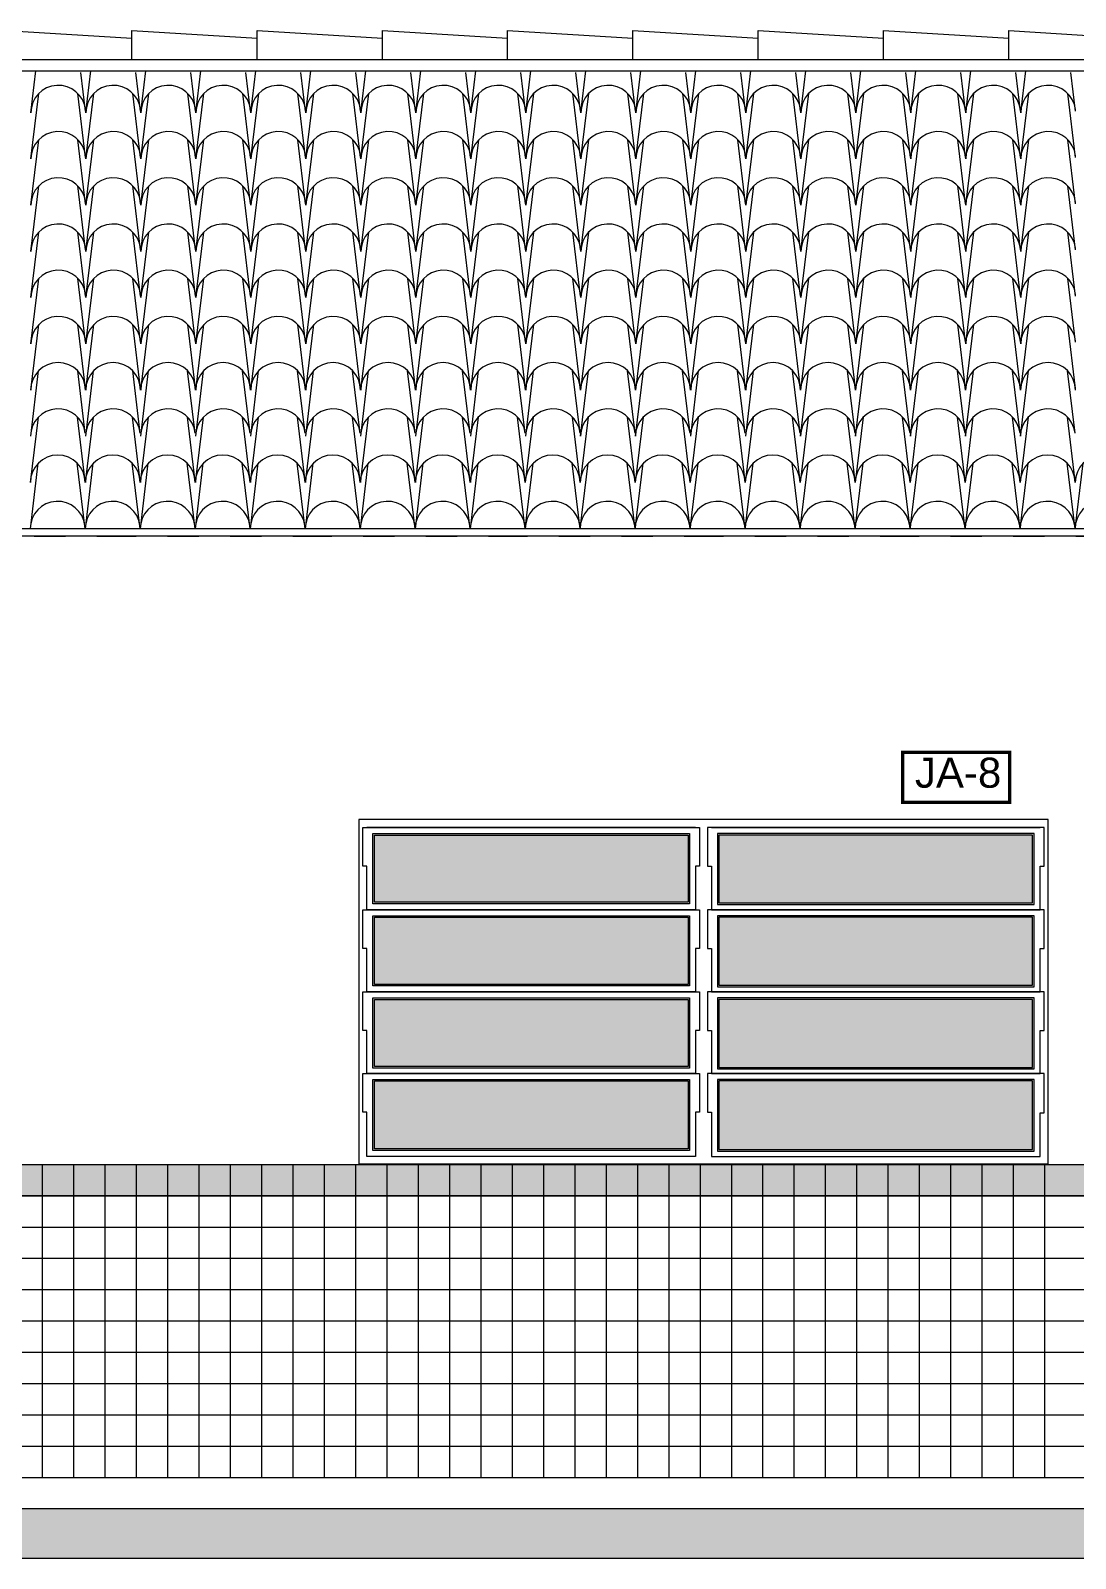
# Model space of a CAD drawing. Extents: x 183 to 373, y 23 to 105.
# Drawn here: x 253.139 to 256.475, y 56.922 to 61.8 of the extents above; entities that cross this region are included whole.
import ezdxf

# ---------------------------------------------------------------- set-up
doc = ezdxf.new("R2010")
doc.units = 0
doc.header["$LTSCALE"] = 0.005
doc.linetypes.add('C5', pattern=[60, 50, -5, 0, -5])
doc.linetypes.add('TRAÇO-2PTOS_P', pattern=[0.625, 0.25, -0.125, 0, -0.125, 0, -0.125])
for name, color, linetype in [('01', 1, 'CONTINUOUS'), ('0_HATCH', 1, 'CONTINUOUS'), ('252', 252, 'CONTINUOUS'), ('A-01', 1, 'CONTINUOUS'), ('A-CHAO_FACHADA', 8, 'CONTINUOUS'), ('A-COTAS', 1, 'CONTINUOUS'), ('A-HACH', 1, 'CONTINUOUS'), ('ARQ-EXO-1_100', 251, 'C5'), ('ARQ-SMB-1_100', 1, 'CONTINUOUS'), ('ARQ-TXT-1_075', 2, 'CONTINUOUS'), ('BL-AR-TELHA 2', 2, 'CONTINUOUS'), ('TELHA', 3, 'CONTINUOUS')]:
    doc.layers.add(name, color=color, linetype=linetype)
doc.styles.add('ESC-50-A20', font='arial.ttf', dxfattribs={"height": 0.1})

msp = doc.modelspace()

# ---------------------------------------------------------------- hatches: boundary and pattern name
at = {"layer": '0_HATCH'}
msp.add_hatch(color=160, dxfattribs=at).paths.add_polyline_path([(265.7723, 58.0804), (208.5873, 58.0804), (208.5873, 58.1804), (265.7723, 58.1804)])
at = {"layer": 'A-COTAS'}
h = msp.add_hatch(color=256, dxfattribs=at)
h.set_gradient(color1=(91, 91, 91), one_color=1, tint=1, name='INVHEMISPHERICAL')
h.paths.add_polyline_path([(254.2367, 59.2318), (254.2367, 59.0173), (255.2379, 59.0173), (255.2379, 59.2318)])
h.paths.add_polyline_path([(254.2367, 58.9693), (254.2367, 58.7548), (255.2379, 58.7548), (255.2379, 58.9693)])
h.paths.add_polyline_path([(254.2367, 58.7068), (254.2367, 58.4923), (255.2379, 58.4923), (255.2379, 58.7068)])
h.paths.add_polyline_path([(254.2367, 58.4468), (254.2367, 58.2298), (255.2379, 58.2298), (255.2379, 58.4468)])
h.paths.add_polyline_path([(256.3379, 59.015), (256.3379, 59.2318), (255.3367, 59.2318), (255.3367, 59.015)])
h.paths.add_polyline_path([(256.3379, 58.7525), (256.3379, 58.9693), (255.3367, 58.9693), (255.3367, 58.7525)])
h.paths.add_polyline_path([(256.3379, 58.49), (256.3379, 58.7068), (255.3367, 58.7068), (255.3367, 58.49)])
h.paths.add_polyline_path([(255.3367, 58.4468), (255.3367, 58.2275), (256.3379, 58.2275), (256.3379, 58.4468)])
at = {"layer": 'A-HACH'}
msp.add_hatch(color=254, dxfattribs=at).paths.add_polyline_path([(206.7463, 57.0804), (206.7463, 56.9223), (267.1707, 56.9223), (267.1707, 57.0804)])

# ---------------------------------------------------------------- linework, layer by layer
at = {"layer": '01', "color": 251}
msp.add_line((208.5873, 58.0804, -6.6453), (265.7723, 58.0804, -6.6453), dxfattribs=at)
at = {"layer": '252'}
for p, q in [((253.1773, 57.1804, 19.9358), (253.1773, 58.1804, 19.9358)), ((253.2773, 57.1804, 19.9358), (253.2773, 58.1804, 19.9358)), ((253.3773, 57.1804, 19.9358), (253.3773, 58.1804, 19.9358)), ((253.4773, 57.1804, 19.9358), (253.4773, 58.1804, 19.9358)), ((253.5773, 57.1804, 19.9358), (253.5773, 58.1804, 19.9358)), ((253.6773, 57.1804, 19.9358), (253.6773, 58.1804, 19.9358)), ((253.7773, 57.1804, 19.9358), (253.7773, 58.1804, 19.9358)), ((253.8773, 57.1804, 19.9358), (253.8773, 58.1804, 19.9358)), ((253.9773, 57.1804, 19.9358), (253.9773, 58.1804, 19.9358)), ((253.9773, 57.1804, 19.9358), (253.9773, 58.1804, 19.9358)), ((254.0773, 57.1804, 19.9358), (254.0773, 58.1804, 19.9358)), ((254.1773, 57.1804, 19.9358), (254.1773, 58.1804, 19.9358)), ((254.2773, 57.1804, 19.9358), (254.2773, 58.1804, 19.9358)), ((254.3773, 57.1804, 19.9358), (254.3773, 58.1804, 19.9358)), ((254.4773, 57.1804, 19.9358), (254.4773, 58.1804, 19.9358)), ((254.5773, 57.1804, 19.9358), (254.5773, 58.1804, 19.9358)), ((254.6773, 57.1804, 19.9358), (254.6773, 58.1804, 19.9358)), ((254.7773, 57.1804, 19.9358), (254.7773, 58.1804, 19.9358)), ((254.8773, 57.1804, 19.9358), (254.8773, 58.1804, 19.9358)), ((254.9773, 57.1804, 19.9358), (254.9773, 58.1804, 19.9358)), ((255.0773, 57.1804, 19.9358), (255.0773, 58.1804, 19.9358)), ((255.0773, 57.1804, 19.9358), (255.0773, 58.1804, 19.9358)), ((255.1773, 57.1804, 19.9358), (255.1773, 58.1804, 19.9358)), ((255.2773, 57.1804, 19.9358), (255.2773, 58.1804, 19.9358)), ((255.3773, 57.1804, 19.9358), (255.3773, 58.1804, 19.9358)), ((255.3773, 57.1804, 19.9358), (255.3773, 58.1804, 19.9358)), ((255.4773, 57.1804, 19.9358), (255.4773, 58.1804, 19.9358)), ((255.5773, 57.1804, 19.9358), (255.5773, 58.1804, 19.9358)), ((255.6773, 57.1804, 19.9358), (255.6773, 58.1804, 19.9358)), ((255.7773, 57.1804, 19.9358), (255.7773, 58.1804, 19.9358)), ((255.8773, 57.1804, 19.9358), (255.8773, 58.1804, 19.9358)), ((255.9773, 57.1804, 19.9358), (255.9773, 58.1804, 19.9358)), ((256.0773, 57.1804, 19.9358), (256.0773, 58.1804, 19.9358)), ((256.1773, 57.1804, 19.9358), (256.1773, 58.1804, 19.9358)), ((256.2773, 57.1804, 19.9358), (256.2773, 58.1804, 19.9358)), ((256.3773, 57.1804, 19.9358), (256.3773, 58.1804, 19.9358)), ((208.5873, 57.9804, 3.3226), (265.7723, 57.9804, -3.3226)), ((208.5873, 57.8804, 3.3226), (265.7723, 57.8804, -3.3226)), ((208.5873, 57.7804, 3.3226), (265.7723, 57.7804, -3.3226)), ((208.5873, 57.6804, 3.3226), (265.7723, 57.6804, -3.3226)), ((208.5873, 57.5804, 3.3226), (265.7723, 57.5804, -3.3226)), ((208.5873, 57.4804, 3.3226), (265.7723, 57.4804, -3.3226)), ((208.5873, 57.3804, 3.3226), (265.7723, 57.3804, -3.3226)), ((208.5873, 57.2804, 3.3226), (265.7723, 57.2804, -3.3226))]:
    msp.add_line(p, q, dxfattribs=at)
at = {"layer": '252', "linetype": 'Continuous', "elevation": 3.3226}
msp.add_lwpolyline([(265.7723, 58.0804), (208.5873, 58.0804), (208.5873, 58.1804), (265.7723, 58.1804)], close=True, dxfattribs=at)
at = {"layer": 'A-01', "color": 3}
for p, q in [((253.0621, 61.7999), (253.4621, 61.7753)), ((253.4621, 61.7078), (253.4621, 61.7999)), ((253.4621, 61.7999), (253.8621, 61.7753)), ((253.8621, 61.7078), (253.8621, 61.7999)), ((253.8621, 61.7999), (254.2621, 61.7753)), ((254.2621, 61.7078), (254.2621, 61.7999)), ((254.2621, 61.7999), (254.6621, 61.7753)), ((254.6621, 61.7078), (254.6621, 61.7999)), ((254.6621, 61.7999), (255.0621, 61.7753)), ((255.0621, 61.7078), (255.0621, 61.7999)), ((255.0621, 61.7999), (255.462, 61.7753)), ((255.462, 61.7078), (255.462, 61.7999)), ((255.462, 61.7999), (255.862, 61.7753)), ((255.862, 61.7078), (255.862, 61.7999)), ((255.862, 61.7999), (256.262, 61.7753)), ((255.862, 61.7999), (256.262, 61.7753)), ((256.262, 61.7078), (256.262, 61.7999)), ((256.262, 61.7999), (256.662, 61.7753)), ((212.5123, 61.7078), (261.8473, 61.7078)), ((212.5123, 61.6717), (261.8473, 61.6717))]:
    msp.add_line(p, q, dxfattribs=at)
at = {"layer": 'A-01', "color": 5}
msp.add_line((207.9873, 57.1804), (266.3723, 57.1804), dxfattribs=at)
at = {"layer": 'A-01', "color": 8}
msp.add_line((267.1707, 56.9223), (206.7463, 56.9223), dxfattribs=at)
at = {"layer": 'A-CHAO_FACHADA', "color": 6}
msp.add_line((267.1707, 57.0804), (206.7463, 57.0804), dxfattribs=at)
at = {"layer": 'A-COTAS'}
for p, q in [((256.3873, 59.2812), (254.1873, 59.2812)), ((254.1873, 59.2812), (254.1873, 58.1812)), ((256.3873, 58.1812), (256.3873, 59.2812)), ((254.2, 59.2558), (255.2746, 59.2558)), ((254.2, 59.1323), (254.2, 59.2558)), ((255.2619, 59.2558), (254.2127, 59.2558)), ((254.2317, 59.2368), (255.2429, 59.2368)), ((254.2317, 59.0123), (254.2317, 59.2368)), ((254.2367, 59.2318), (255.2379, 59.2318)), ((254.2367, 59.0173), (254.2367, 59.2318)), ((255.2379, 59.2318), (255.2379, 59.0173)), ((255.2429, 59.2368), (255.2429, 59.0123)), ((255.2746, 59.2558), (255.2746, 59.1323)), ((256.3746, 59.2558), (255.3, 59.2558)), ((255.3, 59.2558), (255.3, 59.1323)), ((255.3127, 59.2558), (256.3619, 59.2558)), ((256.3429, 59.2368), (255.3317, 59.2368)), ((255.3317, 59.2368), (255.3317, 59.01)), ((256.3379, 59.2318), (255.3367, 59.2318)), ((255.3367, 59.2318), (255.3367, 59.015)), ((256.3379, 59.015), (256.3379, 59.2318)), ((256.3429, 59.01), (256.3429, 59.2368)), ((256.3746, 59.1325), (256.3746, 59.2558)), ((254.2127, 59.1323), (254.2, 59.1323)), ((254.2127, 58.9933), (254.2127, 59.1323)), ((255.2746, 59.1323), (255.2619, 59.1323)), ((255.2619, 59.1323), (255.2619, 58.9933)), ((255.3, 59.1323), (255.3127, 59.1323)), ((255.3127, 59.1323), (255.3127, 58.9933)), ((256.3619, 58.9933), (256.3619, 59.1325)), ((256.3619, 59.1325), (256.3746, 59.1325)), ((254.2, 58.9933), (255.2746, 58.9933)), ((254.2, 58.8698), (254.2, 58.9933)), ((255.2619, 58.9933), (254.2127, 58.9933)), ((255.2619, 58.9933), (254.2127, 58.9933)), ((255.2429, 59.0123), (254.2317, 59.0123)), ((254.2317, 58.9743), (255.2429, 58.9743)), ((254.2317, 58.7498), (254.2317, 58.9743)), ((255.2379, 59.0173), (254.2367, 59.0173)), ((255.2429, 58.9743), (255.2429, 58.7498)), ((255.2746, 58.9933), (255.2746, 58.8698)), ((256.3746, 58.9933), (255.3, 58.9933)), ((255.3, 58.9933), (255.3, 58.8698)), ((255.3127, 58.9933), (256.3619, 58.9933)), ((255.3127, 58.9933), (256.3619, 58.9933)), ((255.3317, 59.01), (256.3429, 59.01)), ((256.3429, 58.9743), (255.3317, 58.9743)), ((255.3317, 58.9743), (255.3317, 58.7475)), ((255.3367, 59.015), (256.3379, 59.015)), ((256.3429, 58.7475), (256.3429, 58.9743)), ((256.3746, 58.87), (256.3746, 58.9933)), ((254.2367, 58.9693), (255.2379, 58.9693)), ((254.2367, 58.7548), (254.2367, 58.9693)), ((255.2379, 58.9693), (255.2379, 58.7548)), ((256.3379, 58.9693), (255.3367, 58.9693)), ((255.3367, 58.9693), (255.3367, 58.7525)), ((256.3379, 58.7525), (256.3379, 58.9693)), ((254.2127, 58.8698), (254.2, 58.8698)), ((254.2127, 58.7308), (254.2127, 58.8698)), ((255.2746, 58.8698), (255.2619, 58.8698)), ((255.2619, 58.8698), (255.2619, 58.7308)), ((255.3, 58.8698), (255.3127, 58.8698)), ((255.3127, 58.8698), (255.3127, 58.7308)), ((256.3619, 58.7308), (256.3619, 58.87)), ((256.3619, 58.87), (256.3746, 58.87)), ((254.2, 58.7308), (255.2746, 58.7308)), ((254.2, 58.6073), (254.2, 58.7308)), ((255.2619, 58.7308), (254.2127, 58.7308)), ((255.2619, 58.7308), (254.2127, 58.7308)), ((255.2429, 58.7498), (254.2317, 58.7498)), ((255.2379, 58.7548), (254.2367, 58.7548)), ((255.2746, 58.7308), (255.2746, 58.6073)), ((256.3746, 58.7308), (255.3, 58.7308)), ((255.3, 58.7308), (255.3, 58.6073)), ((255.3127, 58.7308), (256.3619, 58.7308)), ((255.3127, 58.7308), (256.3619, 58.7308)), ((255.3317, 58.7475), (256.3429, 58.7475)), ((255.3367, 58.7525), (256.3379, 58.7525)), ((256.3746, 58.6075), (256.3746, 58.7308)), ((254.2317, 58.7118), (255.2429, 58.7118)), ((254.2317, 58.4873), (254.2317, 58.7118)), ((254.2367, 58.7068), (255.2379, 58.7068)), ((254.2367, 58.4923), (254.2367, 58.7068)), ((255.2379, 58.7068), (255.2379, 58.4923)), ((255.2429, 58.7118), (255.2429, 58.4873)), ((256.3429, 58.7118), (255.3317, 58.7118)), ((255.3317, 58.7118), (255.3317, 58.485)), ((256.3379, 58.7068), (255.3367, 58.7068)), ((255.3367, 58.7068), (255.3367, 58.49)), ((256.3379, 58.49), (256.3379, 58.7068)), ((256.3429, 58.485), (256.3429, 58.7118)), ((254.2127, 58.6073), (254.2, 58.6073)), ((254.2127, 58.4708), (254.2127, 58.6073)), ((255.2746, 58.6073), (255.2619, 58.6073)), ((255.2619, 58.6073), (255.2619, 58.4708)), ((255.3, 58.6073), (255.3127, 58.6073)), ((255.3127, 58.6073), (255.3127, 58.4708)), ((256.3619, 58.4708), (256.3619, 58.6075)), ((256.3619, 58.6075), (256.3746, 58.6075)), ((255.2429, 58.4873), (254.2317, 58.4873)), ((255.2379, 58.4923), (254.2367, 58.4923)), ((255.3317, 58.485), (256.3429, 58.485)), ((255.3367, 58.49), (256.3379, 58.49)), ((254.2, 58.4708), (255.2746, 58.4708)), ((254.2, 58.3473), (254.2, 58.4708)), ((255.2619, 58.4708), (254.2127, 58.4708)), ((255.2619, 58.4708), (254.2127, 58.4708)), ((254.2317, 58.4518), (255.2429, 58.4518)), ((254.2317, 58.2248), (254.2317, 58.4518)), ((254.2367, 58.4468), (255.2379, 58.4468)), ((254.2367, 58.2298), (254.2367, 58.4468)), ((255.2379, 58.4468), (255.2379, 58.2298)), ((255.2429, 58.4518), (255.2429, 58.2248)), ((255.2746, 58.4708), (255.2746, 58.3473)), ((256.3746, 58.4708), (255.3, 58.4708)), ((255.3, 58.4708), (255.3, 58.3473)), ((255.3127, 58.4708), (256.3619, 58.4708)), ((255.3127, 58.4708), (256.3619, 58.4708)), ((256.3429, 58.4518), (255.3317, 58.4518)), ((255.3317, 58.4518), (255.3317, 58.2225)), ((256.3379, 58.4468), (255.3367, 58.4468)), ((255.3367, 58.4468), (255.3367, 58.2275)), ((256.3379, 58.2275), (256.3379, 58.4468)), ((256.3429, 58.2225), (256.3429, 58.4518)), ((256.3746, 58.345), (256.3746, 58.4708)), ((254.2127, 58.3473), (254.2, 58.3473)), ((254.2127, 58.2058), (254.2127, 58.3473)), ((255.2746, 58.3473), (255.2619, 58.3473)), ((255.2619, 58.3473), (255.2619, 58.2058)), ((255.3, 58.3473), (255.3127, 58.3473)), ((255.3127, 58.3473), (255.3127, 58.2058)), ((256.3619, 58.2058), (256.3619, 58.345)), ((256.3619, 58.345), (256.3746, 58.345)), ((255.2619, 58.2058), (254.2127, 58.2058)), ((255.2429, 58.2248), (254.2317, 58.2248)), ((255.2379, 58.2298), (254.2367, 58.2298)), ((255.3127, 58.2058), (256.3619, 58.2058)), ((255.3317, 58.2225), (256.3429, 58.2225)), ((255.3367, 58.2275), (256.3379, 58.2275)), ((256.3873, 58.1812), (254.1873, 58.1812))]:
    msp.add_line(p, q, dxfattribs=at)
at = {"layer": 'ARQ-EXO-1_100', "color": 252, "linetype": 'TRAÇO-2PTOS_P', "ltscale": 100}
for p, q in [((205.8509, 60.1854), (267.1957, 60.1854)), ((205.8509, 57.1804), (267.1957, 57.1804))]:
    msp.add_line(p, q, dxfattribs=at)
at = {"layer": 'ARQ-SMB-1_100', "color": 252, "ltscale": 10, "const_width": 0.0107}
msp.add_lwpolyline([(255.9236, 59.3357), (256.2646, 59.3357), (256.2646, 59.4957), (255.9236, 59.4957)], close=True, dxfattribs=at)
at = {"layer": 'BL-AR-TELHA 2'}
for p, q in [((253.1401, 61.5376), (253.1563, 61.6717)), ((253.3145, 61.5423), (253.2996, 61.6661)), ((253.3157, 61.5376), (253.3318, 61.6717)), ((253.4901, 61.5423), (253.4752, 61.6661)), ((253.4913, 61.5376), (253.5074, 61.6717)), ((253.6657, 61.5423), (253.6508, 61.6661)), ((253.6668, 61.5376), (253.683, 61.6717)), ((253.8413, 61.5423), (253.8264, 61.6661)), ((253.8424, 61.5376), (253.8585, 61.6717)), ((254.0168, 61.5423), (254.0019, 61.6661)), ((254.018, 61.5376), (254.0341, 61.6717)), ((254.1924, 61.5423), (254.1775, 61.6661)), ((254.1935, 61.5376), (254.2097, 61.6717)), ((254.368, 61.5423), (254.3531, 61.6661)), ((254.3691, 61.5376), (254.3853, 61.6717)), ((254.5435, 61.5423), (254.5286, 61.6661)), ((254.5447, 61.5376), (254.5608, 61.6717)), ((254.7191, 61.5423), (254.7042, 61.6661)), ((254.7202, 61.5376), (254.7364, 61.6717)), ((254.8947, 61.5423), (254.8798, 61.6661)), ((254.8958, 61.5376), (254.912, 61.6717)), ((255.0702, 61.5423), (255.0553, 61.6661)), ((255.0714, 61.5376), (255.0875, 61.6717)), ((255.2458, 61.5423), (255.2309, 61.6661)), ((255.247, 61.5376), (255.2631, 61.6717)), ((255.4214, 61.5423), (255.4065, 61.6661)), ((255.4225, 61.5376), (255.4387, 61.6717)), ((255.597, 61.5423), (255.582, 61.6661)), ((255.5981, 61.5376), (255.6142, 61.6717)), ((255.7725, 61.5423), (255.7576, 61.6661)), ((255.7737, 61.5376), (255.7898, 61.6717)), ((255.9481, 61.5423), (255.9332, 61.6661)), ((255.9492, 61.5376), (255.9654, 61.6717)), ((256.1237, 61.5423), (256.1088, 61.6661)), ((256.1248, 61.5376), (256.1409, 61.6717)), ((256.2992, 61.5423), (256.2843, 61.6661)), ((256.3004, 61.5376), (256.3165, 61.6717)), ((256.4748, 61.5423), (256.4599, 61.6661)), ((253.1401, 61.39), (253.1653, 61.599)), ((253.3145, 61.3948), (253.29, 61.599)), ((253.3157, 61.39), (253.3408, 61.599)), ((253.4901, 61.3948), (253.4655, 61.599)), ((253.4913, 61.39), (253.5164, 61.599)), ((253.6657, 61.3948), (253.6411, 61.599)), ((253.6668, 61.39), (253.692, 61.599)), ((253.8413, 61.3948), (253.8167, 61.599)), ((253.8424, 61.39), (253.8675, 61.599)), ((254.0168, 61.3948), (253.9922, 61.599)), ((254.018, 61.39), (254.0431, 61.599)), ((254.1924, 61.3948), (254.1678, 61.599)), ((254.1935, 61.39), (254.2187, 61.599)), ((254.368, 61.3948), (254.3434, 61.599)), ((254.3691, 61.39), (254.3943, 61.599)), ((254.5435, 61.3948), (254.519, 61.599)), ((254.5447, 61.39), (254.5698, 61.599)), ((254.7191, 61.3948), (254.6945, 61.599)), ((254.7202, 61.39), (254.7454, 61.599)), ((254.8947, 61.3948), (254.8701, 61.599)), ((254.8958, 61.39), (254.921, 61.599)), ((255.0702, 61.3948), (255.0457, 61.599)), ((255.0714, 61.39), (255.0965, 61.599)), ((255.2458, 61.3948), (255.2212, 61.599)), ((255.247, 61.39), (255.2721, 61.599)), ((255.4214, 61.3948), (255.3968, 61.599)), ((255.4225, 61.39), (255.4477, 61.599)), ((255.597, 61.3948), (255.5724, 61.599)), ((255.5981, 61.39), (255.6232, 61.599)), ((255.7725, 61.3948), (255.7479, 61.599)), ((255.7737, 61.39), (255.7988, 61.599)), ((255.9481, 61.3948), (255.9235, 61.599)), ((255.9492, 61.39), (255.9744, 61.599)), ((256.1237, 61.3948), (256.0991, 61.599)), ((256.1248, 61.39), (256.15, 61.599)), ((256.2992, 61.3948), (256.2746, 61.599)), ((256.3004, 61.39), (256.3255, 61.599)), ((256.4748, 61.3948), (256.4502, 61.599)), ((253.1401, 61.2425), (253.1653, 61.4514)), ((253.3145, 61.2472), (253.29, 61.4514)), ((253.3157, 61.2425), (253.3408, 61.4514)), ((253.4901, 61.2472), (253.4655, 61.4514)), ((253.4913, 61.2425), (253.5164, 61.4514)), ((253.6657, 61.2472), (253.6411, 61.4514)), ((253.6668, 61.2425), (253.692, 61.4514)), ((253.8413, 61.2472), (253.8167, 61.4514)), ((253.8424, 61.2425), (253.8675, 61.4514)), ((254.0168, 61.2472), (253.9922, 61.4514)), ((254.018, 61.2425), (254.0431, 61.4514)), ((254.1924, 61.2472), (254.1678, 61.4514)), ((254.1935, 61.2425), (254.2187, 61.4514)), ((254.368, 61.2472), (254.3434, 61.4514)), ((254.3691, 61.2425), (254.3943, 61.4514)), ((254.5435, 61.2472), (254.519, 61.4514)), ((254.5447, 61.2425), (254.5698, 61.4514)), ((254.7191, 61.2472), (254.6945, 61.4514)), ((254.7202, 61.2425), (254.7454, 61.4514)), ((254.8947, 61.2472), (254.8701, 61.4514)), ((254.8958, 61.2425), (254.921, 61.4514)), ((255.0702, 61.2472), (255.0457, 61.4514)), ((255.0714, 61.2425), (255.0965, 61.4514)), ((255.2458, 61.2472), (255.2212, 61.4514)), ((255.247, 61.2425), (255.2721, 61.4514)), ((255.4214, 61.2472), (255.3968, 61.4514)), ((255.4225, 61.2425), (255.4477, 61.4514)), ((255.597, 61.2472), (255.5724, 61.4514)), ((255.5981, 61.2425), (255.6232, 61.4514)), ((255.7725, 61.2472), (255.7479, 61.4514)), ((255.7737, 61.2425), (255.7988, 61.4514)), ((255.9481, 61.2472), (255.9235, 61.4514)), ((255.9492, 61.2425), (255.9744, 61.4514)), ((256.1237, 61.2472), (256.0991, 61.4514)), ((256.1248, 61.2425), (256.15, 61.4514)), ((256.2992, 61.2472), (256.2746, 61.4514)), ((256.3004, 61.2425), (256.3255, 61.4514)), ((256.4748, 61.2472), (256.4502, 61.4514)), ((253.1401, 61.0949), (253.1653, 61.3039)), ((253.3145, 61.0997), (253.29, 61.3039)), ((253.3157, 61.0949), (253.3408, 61.3039)), ((253.4901, 61.0997), (253.4655, 61.3039)), ((253.4913, 61.0949), (253.5164, 61.3039)), ((253.6657, 61.0997), (253.6411, 61.3039)), ((253.6668, 61.0949), (253.692, 61.3039)), ((253.8413, 61.0997), (253.8167, 61.3039)), ((253.8424, 61.0949), (253.8675, 61.3039)), ((254.0168, 61.0997), (253.9922, 61.3039)), ((254.018, 61.0949), (254.0431, 61.3039)), ((254.1924, 61.0997), (254.1678, 61.3039)), ((254.1935, 61.0949), (254.2187, 61.3039)), ((254.368, 61.0997), (254.3434, 61.3039)), ((254.3691, 61.0949), (254.3943, 61.3039)), ((254.5435, 61.0997), (254.519, 61.3039)), ((254.5447, 61.0949), (254.5698, 61.3039)), ((254.7191, 61.0997), (254.6945, 61.3039)), ((254.7202, 61.0949), (254.7454, 61.3039)), ((254.8947, 61.0997), (254.8701, 61.3039)), ((254.8958, 61.0949), (254.921, 61.3039)), ((255.0702, 61.0997), (255.0457, 61.3039)), ((255.0714, 61.0949), (255.0965, 61.3039)), ((255.2458, 61.0997), (255.2212, 61.3039)), ((255.247, 61.0949), (255.2721, 61.3039)), ((255.4214, 61.0997), (255.3968, 61.3039)), ((255.4225, 61.0949), (255.4477, 61.3039)), ((255.597, 61.0997), (255.5724, 61.3039)), ((255.5981, 61.0949), (255.6232, 61.3039)), ((255.7725, 61.0997), (255.7479, 61.3039)), ((255.7737, 61.0949), (255.7988, 61.3039)), ((255.9481, 61.0997), (255.9235, 61.3039)), ((255.9492, 61.0949), (255.9744, 61.3039)), ((256.1237, 61.0997), (256.0991, 61.3039)), ((256.1248, 61.0949), (256.15, 61.3039)), ((256.2992, 61.0997), (256.2746, 61.3039)), ((256.3004, 61.0949), (256.3255, 61.3039)), ((256.4748, 61.0997), (256.4502, 61.3039)), ((253.1401, 60.9474), (253.1653, 61.1563)), ((253.3145, 60.9521), (253.29, 61.1563)), ((253.3157, 60.9474), (253.3408, 61.1563)), ((253.4901, 60.9521), (253.4655, 61.1563)), ((253.4913, 60.9474), (253.5164, 61.1563)), ((253.6657, 60.9521), (253.6411, 61.1563)), ((253.6668, 60.9474), (253.692, 61.1563)), ((253.8413, 60.9521), (253.8167, 61.1563)), ((253.8424, 60.9474), (253.8675, 61.1563)), ((254.0168, 60.9521), (253.9922, 61.1563)), ((254.018, 60.9474), (254.0431, 61.1563)), ((254.1924, 60.9521), (254.1678, 61.1563)), ((254.1935, 60.9474), (254.2187, 61.1563)), ((254.368, 60.9521), (254.3434, 61.1563)), ((254.3691, 60.9474), (254.3943, 61.1563)), ((254.5435, 60.9521), (254.519, 61.1563)), ((254.5447, 60.9474), (254.5698, 61.1563)), ((254.7191, 60.9521), (254.6945, 61.1563)), ((254.7202, 60.9474), (254.7454, 61.1563)), ((254.8947, 60.9521), (254.8701, 61.1563)), ((254.8958, 60.9474), (254.921, 61.1563)), ((255.0702, 60.9521), (255.0457, 61.1563)), ((255.0714, 60.9474), (255.0965, 61.1563)), ((255.2458, 60.9521), (255.2212, 61.1563)), ((255.247, 60.9474), (255.2721, 61.1563)), ((255.4214, 60.9521), (255.3968, 61.1563)), ((255.4225, 60.9474), (255.4477, 61.1563)), ((255.597, 60.9521), (255.5724, 61.1563)), ((255.5981, 60.9474), (255.6232, 61.1563)), ((255.7725, 60.9521), (255.7479, 61.1563)), ((255.7737, 60.9474), (255.7988, 61.1563)), ((255.9481, 60.9521), (255.9235, 61.1563)), ((255.9492, 60.9474), (255.9744, 61.1563)), ((256.1237, 60.9521), (256.0991, 61.1563)), ((256.1248, 60.9474), (256.15, 61.1563)), ((256.2992, 60.9521), (256.2746, 61.1563)), ((256.3004, 60.9474), (256.3255, 61.1563)), ((256.4748, 60.9521), (256.4502, 61.1563)), ((253.1401, 60.7998), (253.1653, 61.0088)), ((253.3145, 60.8046), (253.29, 61.0088)), ((253.3157, 60.7998), (253.3408, 61.0088)), ((253.4901, 60.8046), (253.4655, 61.0088)), ((253.4913, 60.7998), (253.5164, 61.0088)), ((253.6657, 60.8046), (253.6411, 61.0088)), ((253.6668, 60.7998), (253.692, 61.0088)), ((253.8413, 60.8046), (253.8167, 61.0088)), ((253.8424, 60.7998), (253.8675, 61.0088)), ((254.0168, 60.8046), (253.9922, 61.0088)), ((254.018, 60.7998), (254.0431, 61.0088)), ((254.1924, 60.8046), (254.1678, 61.0088)), ((254.1935, 60.7998), (254.2187, 61.0088)), ((254.368, 60.8046), (254.3434, 61.0088)), ((254.3691, 60.7998), (254.3943, 61.0088)), ((254.5435, 60.8046), (254.519, 61.0088)), ((254.5447, 60.7998), (254.5698, 61.0088)), ((254.7191, 60.8046), (254.6945, 61.0088)), ((254.7202, 60.7998), (254.7454, 61.0088)), ((254.8947, 60.8046), (254.8701, 61.0088)), ((254.8958, 60.7998), (254.921, 61.0088)), ((255.0702, 60.8046), (255.0457, 61.0088)), ((255.0714, 60.7998), (255.0965, 61.0088)), ((255.2458, 60.8046), (255.2212, 61.0088)), ((255.247, 60.7998), (255.2721, 61.0088)), ((255.4214, 60.8046), (255.3968, 61.0088)), ((255.4225, 60.7998), (255.4477, 61.0088)), ((255.597, 60.8046), (255.5724, 61.0088)), ((255.5981, 60.7998), (255.6232, 61.0088)), ((255.7725, 60.8046), (255.7479, 61.0088)), ((255.7737, 60.7998), (255.7988, 61.0088)), ((255.9481, 60.8046), (255.9235, 61.0088)), ((255.9492, 60.7998), (255.9744, 61.0088)), ((256.1237, 60.8046), (256.0991, 61.0088)), ((256.1248, 60.7998), (256.15, 61.0088)), ((256.2992, 60.8046), (256.2746, 61.0088)), ((256.3004, 60.7998), (256.3255, 61.0088)), ((256.4748, 60.8046), (256.4502, 61.0088)), ((253.1401, 60.6523), (253.1653, 60.8612)), ((253.3145, 60.657), (253.29, 60.8612)), ((253.3157, 60.6523), (253.3408, 60.8612)), ((253.4901, 60.657), (253.4655, 60.8612)), ((253.4913, 60.6523), (253.5164, 60.8612)), ((253.6657, 60.657), (253.6411, 60.8612)), ((253.6668, 60.6523), (253.692, 60.8612)), ((253.8413, 60.657), (253.8167, 60.8612)), ((253.8424, 60.6523), (253.8675, 60.8612)), ((254.0168, 60.657), (253.9922, 60.8612)), ((254.018, 60.6523), (254.0431, 60.8612)), ((254.1924, 60.657), (254.1678, 60.8612)), ((254.1935, 60.6523), (254.2187, 60.8612)), ((254.368, 60.657), (254.3434, 60.8612)), ((254.3691, 60.6523), (254.3943, 60.8612)), ((254.5435, 60.657), (254.519, 60.8612)), ((254.5447, 60.6523), (254.5698, 60.8612)), ((254.7191, 60.657), (254.6945, 60.8612)), ((254.7202, 60.6523), (254.7454, 60.8612)), ((254.8947, 60.657), (254.8701, 60.8612)), ((254.8958, 60.6523), (254.921, 60.8612)), ((255.0702, 60.657), (255.0457, 60.8612)), ((255.0714, 60.6523), (255.0965, 60.8612)), ((255.2458, 60.657), (255.2212, 60.8612)), ((255.247, 60.6523), (255.2721, 60.8612)), ((255.4214, 60.657), (255.3968, 60.8612)), ((255.4225, 60.6523), (255.4477, 60.8612)), ((255.597, 60.657), (255.5724, 60.8612)), ((255.5981, 60.6523), (255.6232, 60.8612)), ((255.7725, 60.657), (255.7479, 60.8612)), ((255.7737, 60.6523), (255.7988, 60.8612)), ((255.9481, 60.657), (255.9235, 60.8612)), ((255.9492, 60.6523), (255.9744, 60.8612)), ((256.1237, 60.657), (256.0991, 60.8612)), ((256.1248, 60.6523), (256.15, 60.8612)), ((256.2992, 60.657), (256.2746, 60.8612)), ((256.3004, 60.6523), (256.3255, 60.8612)), ((256.4748, 60.657), (256.4502, 60.8612)), ((253.1395, 60.5047), (253.1647, 60.7137)), ((253.3134, 60.5142), (253.2894, 60.7137)), ((253.3151, 60.5047), (253.3403, 60.7137)), ((253.489, 60.5142), (253.465, 60.7137)), ((253.4907, 60.5047), (253.5158, 60.7137)), ((253.6645, 60.5142), (253.6405, 60.7137)), ((253.6663, 60.5047), (253.6914, 60.7137)), ((253.8401, 60.5142), (253.8161, 60.7137)), ((253.8418, 60.5047), (253.867, 60.7137)), ((254.0157, 60.5142), (253.9917, 60.7137)), ((254.0174, 60.5047), (254.0425, 60.7137)), ((254.1913, 60.5142), (254.1672, 60.7137)), ((254.193, 60.5047), (254.2181, 60.7137)), ((254.3668, 60.5142), (254.3428, 60.7137)), ((254.3685, 60.5047), (254.3937, 60.7137)), ((254.5424, 60.5142), (254.5184, 60.7137)), ((254.5441, 60.5047), (254.5693, 60.7137)), ((254.718, 60.5142), (254.694, 60.7137)), ((254.7197, 60.5047), (254.7448, 60.7137)), ((254.8935, 60.5142), (254.8695, 60.7137)), ((254.8952, 60.5047), (254.9204, 60.7137)), ((255.0691, 60.5142), (255.0451, 60.7137)), ((255.0708, 60.5047), (255.096, 60.7137)), ((255.2447, 60.5142), (255.2207, 60.7137)), ((255.2464, 60.5047), (255.2715, 60.7137)), ((255.4202, 60.5142), (255.3962, 60.7137)), ((255.422, 60.5047), (255.4471, 60.7137)), ((255.5958, 60.5142), (255.5718, 60.7137)), ((255.5975, 60.5047), (255.6227, 60.7137)), ((255.7714, 60.5142), (255.7474, 60.7137)), ((255.7731, 60.5047), (255.7982, 60.7137)), ((255.947, 60.5142), (255.9229, 60.7137)), ((255.9487, 60.5047), (255.9738, 60.7137)), ((256.1225, 60.5142), (256.0985, 60.7137)), ((256.1242, 60.5047), (256.1494, 60.7137)), ((256.2981, 60.5142), (256.2741, 60.7137)), ((256.2998, 60.5047), (256.325, 60.7137)), ((256.4737, 60.5142), (256.4496, 60.7137)), ((253.139, 60.3572), (253.1641, 60.5661)), ((253.3134, 60.3619), (253.2888, 60.5661)), ((253.3145, 60.3572), (253.3397, 60.5661)), ((253.489, 60.3619), (253.4644, 60.5661)), ((253.4901, 60.3572), (253.5153, 60.5661)), ((253.6645, 60.3619), (253.64, 60.5661)), ((253.6657, 60.3572), (253.6908, 60.5661)), ((253.8401, 60.3619), (253.8155, 60.5661)), ((253.8413, 60.3572), (253.8664, 60.5661)), ((254.0157, 60.3619), (253.9911, 60.5661)), ((254.0168, 60.3572), (254.042, 60.5661)), ((254.1913, 60.3619), (254.1667, 60.5661)), ((254.1924, 60.3572), (254.2175, 60.5661)), ((254.3668, 60.3619), (254.3422, 60.5661)), ((254.368, 60.3572), (254.3931, 60.5661)), ((254.5424, 60.3619), (254.5178, 60.5661)), ((254.5435, 60.3572), (254.5687, 60.5661)), ((254.718, 60.3619), (254.6934, 60.5661)), ((254.7191, 60.3572), (254.7443, 60.5661)), ((254.8935, 60.3619), (254.869, 60.5661)), ((254.8947, 60.3572), (254.9198, 60.5661)), ((255.0691, 60.3619), (255.0445, 60.5661)), ((255.0702, 60.3572), (255.0954, 60.5661)), ((255.2447, 60.3619), (255.2201, 60.5661)), ((255.2458, 60.3572), (255.271, 60.5661)), ((255.4202, 60.3619), (255.3957, 60.5661)), ((255.4214, 60.3572), (255.4465, 60.5661)), ((255.5958, 60.3619), (255.5712, 60.5661)), ((255.597, 60.3572), (255.6221, 60.5661)), ((255.7714, 60.3619), (255.7468, 60.5661)), ((255.7725, 60.3572), (255.7977, 60.5661)), ((255.947, 60.3619), (255.9224, 60.5661)), ((255.9481, 60.3572), (255.9732, 60.5661)), ((256.1225, 60.3619), (256.0979, 60.5661)), ((256.1237, 60.3572), (256.1488, 60.5661)), ((256.2981, 60.3619), (256.2735, 60.5661)), ((256.2992, 60.3572), (256.3244, 60.5661)), ((256.4737, 60.3619), (256.4491, 60.5661)), ((253.1384, 60.2096), (253.1636, 60.4186)), ((253.3134, 60.2096), (253.2883, 60.4186)), ((253.314, 60.2096), (253.3391, 60.4186)), ((253.489, 60.2096), (253.4638, 60.4186)), ((253.4895, 60.2096), (253.5147, 60.4186)), ((253.6645, 60.2096), (253.6394, 60.4186)), ((253.6651, 60.2096), (253.6903, 60.4186)), ((253.8401, 60.2096), (253.815, 60.4186)), ((253.8407, 60.2096), (253.8658, 60.4186)), ((254.0157, 60.2096), (253.9905, 60.4186)), ((254.0163, 60.2096), (254.0414, 60.4186)), ((254.1913, 60.2096), (254.1661, 60.4186)), ((254.1918, 60.2096), (254.217, 60.4186)), ((254.3668, 60.2096), (254.3417, 60.4186)), ((254.3674, 60.2096), (254.3925, 60.4186)), ((254.5424, 60.2096), (254.5172, 60.4186)), ((254.543, 60.2096), (254.5681, 60.4186)), ((254.718, 60.2096), (254.6928, 60.4186)), ((254.7185, 60.2096), (254.7437, 60.4186)), ((254.8935, 60.2096), (254.8684, 60.4186)), ((254.8941, 60.2096), (254.9193, 60.4186)), ((255.0691, 60.2096), (255.044, 60.4186)), ((255.0697, 60.2096), (255.0948, 60.4186)), ((255.2447, 60.2096), (255.2195, 60.4186)), ((255.2452, 60.2096), (255.2704, 60.4186)), ((255.4202, 60.2096), (255.3951, 60.4186)), ((255.4208, 60.2096), (255.446, 60.4186)), ((255.5958, 60.2096), (255.5707, 60.4186)), ((255.5964, 60.2096), (255.6215, 60.4186)), ((255.7714, 60.2096), (255.7462, 60.4186)), ((255.772, 60.2096), (255.7971, 60.4186)), ((255.947, 60.2096), (255.9218, 60.4186)), ((255.9475, 60.2096), (255.9727, 60.4186)), ((256.1225, 60.2096), (256.0974, 60.4186)), ((256.1231, 60.2096), (256.1482, 60.4186)), ((256.2981, 60.2096), (256.2729, 60.4186)), ((256.2987, 60.2096), (256.3238, 60.4186)), ((256.4737, 60.2096), (256.4485, 60.4186)), ((256.4742, 60.2096), (256.4994, 60.4186))]:
    msp.add_line(p, q, dxfattribs=at)
for centre, start in [((253.2276, 61.5376), 6.5419), ((253.4032, 61.5376), 6.5419), ((253.5788, 61.5376), 6.5419), ((253.7543, 61.5376), 6.5419), ((253.9299, 61.5376), 6.5419), ((254.1055, 61.5376), 6.5419), ((254.281, 61.5376), 6.5419), ((254.4566, 61.5376), 6.5419), ((254.6322, 61.5376), 6.5419), ((254.8077, 61.5376), 6.5419), ((254.9833, 61.5376), 6.5419), ((255.1589, 61.5376), 6.5419), ((255.3345, 61.5376), 6.5419), ((255.51, 61.5376), 6.5419), ((255.6856, 61.5376), 6.5419), ((255.8612, 61.5376), 6.5419), ((256.0367, 61.5376), 6.5419), ((256.2123, 61.5376), 6.5419), ((256.3879, 61.5376), 6.5419), ((253.2276, 61.39), 6.5419), ((253.4032, 61.39), 6.5419), ((253.5788, 61.39), 6.5419), ((253.7543, 61.39), 6.5419), ((253.9299, 61.39), 6.5419), ((254.1055, 61.39), 6.5419), ((254.281, 61.39), 6.5419), ((254.4566, 61.39), 6.5419), ((254.6322, 61.39), 6.5419), ((254.8077, 61.39), 6.5419), ((254.9833, 61.39), 6.5419), ((255.1589, 61.39), 6.5419), ((255.3345, 61.39), 6.5419), ((255.51, 61.39), 6.5419), ((255.6856, 61.39), 6.5419), ((255.8612, 61.39), 6.5419), ((256.0367, 61.39), 6.5419), ((256.2123, 61.39), 6.5419), ((256.3879, 61.39), 6.5419), ((253.2276, 61.2425), 6.5419), ((253.4032, 61.2425), 6.5419), ((253.5788, 61.2425), 6.5419), ((253.7543, 61.2425), 6.5419), ((253.9299, 61.2425), 6.5419), ((254.1055, 61.2425), 6.5419), ((254.281, 61.2425), 6.5419), ((254.4566, 61.2425), 6.5419), ((254.6322, 61.2425), 6.5419), ((254.8077, 61.2425), 6.5419), ((254.9833, 61.2425), 6.5419), ((255.1589, 61.2425), 6.5419), ((255.3345, 61.2425), 6.5419), ((255.51, 61.2425), 6.5419), ((255.6856, 61.2425), 6.5419), ((255.8612, 61.2425), 6.5419), ((256.0367, 61.2425), 6.5419), ((256.2123, 61.2425), 6.5419), ((256.3879, 61.2425), 6.5419), ((253.2276, 61.0949), 6.5419), ((253.4032, 61.0949), 6.5419), ((253.5788, 61.0949), 6.5419), ((253.7543, 61.0949), 6.5419), ((253.9299, 61.0949), 6.5419), ((254.1055, 61.0949), 6.5419), ((254.281, 61.0949), 6.5419), ((254.4566, 61.0949), 6.5419), ((254.6322, 61.0949), 6.5419), ((254.8077, 61.0949), 6.5419), ((254.9833, 61.0949), 6.5419), ((255.1589, 61.0949), 6.5419), ((255.3345, 61.0949), 6.5419), ((255.51, 61.0949), 6.5419), ((255.6856, 61.0949), 6.5419), ((255.8612, 61.0949), 6.5419), ((256.0367, 61.0949), 6.5419), ((256.2123, 61.0949), 6.5419), ((256.3879, 61.0949), 6.5419), ((253.2276, 60.9474), 6.5419), ((253.4032, 60.9474), 6.5419), ((253.5788, 60.9474), 6.5419), ((253.7543, 60.9474), 6.5419), ((253.9299, 60.9474), 6.5419), ((254.1055, 60.9474), 6.5419), ((254.281, 60.9474), 6.5419), ((254.4566, 60.9474), 6.5419), ((254.6322, 60.9474), 6.5419), ((254.8077, 60.9474), 6.5419), ((254.9833, 60.9474), 6.5419), ((255.1589, 60.9474), 6.5419), ((255.3345, 60.9474), 6.5419), ((255.51, 60.9474), 6.5419), ((255.6856, 60.9474), 6.5419), ((255.8612, 60.9474), 6.5419), ((256.0367, 60.9474), 6.5419), ((256.2123, 60.9474), 6.5419), ((256.3879, 60.9474), 6.5419), ((253.2276, 60.7998), 6.5419), ((253.4032, 60.7998), 6.5419), ((253.5788, 60.7998), 6.5419), ((253.7543, 60.7998), 6.5419), ((253.9299, 60.7998), 6.5419), ((254.1055, 60.7998), 6.5419), ((254.281, 60.7998), 6.5419), ((254.4566, 60.7998), 6.5419), ((254.6322, 60.7998), 6.5419), ((254.8077, 60.7998), 6.5419), ((254.9833, 60.7998), 6.5419), ((255.1589, 60.7998), 6.5419), ((255.3345, 60.7998), 6.5419), ((255.51, 60.7998), 6.5419), ((255.6856, 60.7998), 6.5419), ((255.8612, 60.7998), 6.5419), ((256.0367, 60.7998), 6.5419), ((256.2123, 60.7998), 6.5419), ((256.3879, 60.7998), 6.5419), ((253.227, 60.6523), 0), ((253.4026, 60.6523), 0), ((253.5782, 60.6523), 0), ((253.7538, 60.6523), 0), ((253.9293, 60.6523), 0), ((254.1049, 60.6523), 0), ((254.2805, 60.6523), 0), ((254.456, 60.6523), 0), ((254.6316, 60.6523), 0), ((254.8072, 60.6523), 0), ((254.9827, 60.6523), 0), ((255.1583, 60.6523), 0), ((255.3339, 60.6523), 0), ((255.5095, 60.6523), 0), ((255.685, 60.6523), 0), ((255.8606, 60.6523), 0), ((256.0362, 60.6523), 0), ((256.2117, 60.6523), 0), ((256.3873, 60.6523), 0), ((253.2265, 60.5047), 6.5419), ((253.402, 60.5047), 6.5419), ((253.5776, 60.5047), 6.5419), ((253.7532, 60.5047), 6.5419), ((253.9288, 60.5047), 6.5419), ((254.1043, 60.5047), 6.5419), ((254.2799, 60.5047), 6.5419), ((254.4555, 60.5047), 6.5419), ((254.631, 60.5047), 6.5419), ((254.8066, 60.5047), 6.5419), ((254.9822, 60.5047), 6.5419), ((255.1577, 60.5047), 6.5419), ((255.3333, 60.5047), 6.5419), ((255.5089, 60.5047), 6.5419), ((255.6845, 60.5047), 6.5419), ((255.86, 60.5047), 6.5419), ((256.0356, 60.5047), 6.5419), ((256.2112, 60.5047), 6.5419), ((256.3867, 60.5047), 6.5419), ((253.2259, 60.3572), 0), ((253.4015, 60.3572), 0), ((253.577, 60.3572), 0), ((253.7526, 60.3572), 0), ((253.9282, 60.3572), 0), ((254.1038, 60.3572), 0), ((254.2793, 60.3572), 0), ((254.4549, 60.3572), 0), ((254.6305, 60.3572), 0), ((254.806, 60.3572), 0), ((254.9816, 60.3572), 0), ((255.1572, 60.3572), 0), ((255.3327, 60.3572), 0), ((255.5083, 60.3572), 0), ((255.6839, 60.3572), 0), ((255.8595, 60.3572), 0), ((256.035, 60.3572), 0), ((256.2106, 60.3572), 0), ((256.3862, 60.3572), 0), ((256.5617, 60.3572), 0), ((253.2253, 60.2096), 6.5419), ((253.4009, 60.2096), 6.5419), ((253.5765, 60.2096), 6.5419), ((253.752, 60.2096), 6.5419), ((253.9276, 60.2096), 6.5419), ((254.1032, 60.2096), 6.5419), ((254.2788, 60.2096), 6.5419), ((254.4543, 60.2096), 6.5419), ((254.6299, 60.2096), 6.5419), ((254.8055, 60.2096), 6.5419), ((254.981, 60.2096), 6.5419), ((255.1566, 60.2096), 6.5419), ((255.3322, 60.2096), 6.5419), ((255.5077, 60.2096), 6.5419), ((255.6833, 60.2096), 6.5419), ((255.8589, 60.2096), 6.5419), ((256.0345, 60.2096), 6.5419), ((256.21, 60.2096), 6.5419), ((256.3856, 60.2096), 6.5419), ((256.5612, 60.2096), 6.5419)]:
    msp.add_arc(centre, 0.0875, start, 180, dxfattribs=at)
at = {"layer": 'TELHA'}
for p, q in [((266.785, 60.2096), (207.5745, 60.2096)), ((266.7776, 60.1854), (207.5981, 60.1854))]:
    msp.add_line(p, q, dxfattribs=at)

# ---------------------------------------------------------------- texts
at = {"layer": 'ARQ-TXT-1_075', "style": 'ESC-50-A20'}
msp.add_attdef('JA-8', (255.9624, 59.3828), '', height=0.096, dxfattribs=at)

doc.saveas('drawing.dxf')
